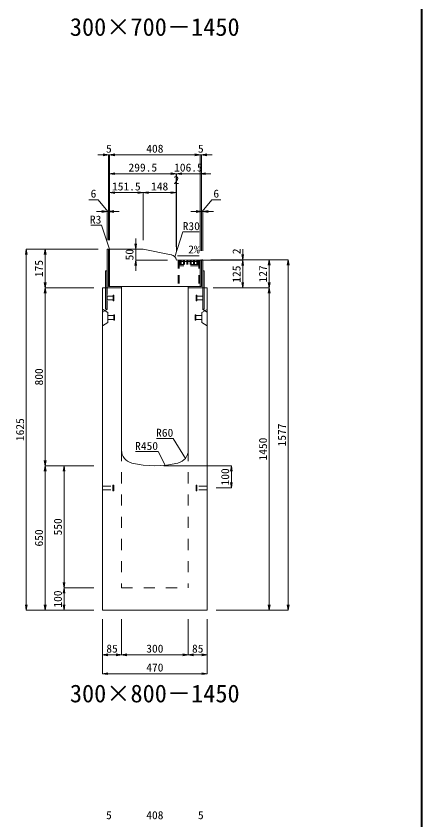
# Model space of a CAD drawing. Units: millimetres at full size. Extents: x -1809 to 57027, y -20349 to 17321.
# Drawn here: x 22776 to 24600, y -10040 to -6422 of the extents above; entities that cross this region are included whole.
import ezdxf
from ezdxf.enums import TextEntityAlignment as Align

# ---------------------------------------------------------------- set-up
doc = ezdxf.new("R2010")
doc.units = ezdxf.units.MM
doc.header["$LTSCALE"] = 50
for name, pattern in [('USER1', [2, 1, -1]), ('USER2', [1.35, 0.75, -0.6]), ('USER3', [1.35, 0.75, -0.6])]:
    doc.linetypes.add(name, pattern=pattern)
for name, color, linetype, lineweight in [('インサート', 3, 'USER2', 9), ('受枠', 3, 'Continuous', 5), ('図枠', 7, 'Continuous', 5), ('寸法線', 7, 'Continuous', 13), ('引出線', 4, 'Continuous', 13), ('本体', 2, 'Continuous', 13), ('補助線', 8, 'Continuous', 13), ('ｸﾞﾚｰﾁﾝｸﾞ', 7, 'USER3', 9)]:
    doc.layers.add(name, color=color, linetype=linetype, lineweight=lineweight)
doc.layers.add('文字', color=7, linetype='Continuous')
doc.styles.add('ＭＳ 明朝', font='')
doc.styles.get('ＭＳ 明朝').set_extended_font_data('MS Mincho')

# ---------------------------------------------------------------- blocks, each defined once
blk = doc.blocks.new('open_arrow')
at = {"color": 0, "linetype": 'Continuous', "lineweight": -2}
blk.add_lwpolyline([(7.5, 1.25), (0, 0), (7.5, -1.25)], dxfattribs=at)

msp = doc.modelspace()

# ---------------------------------------------------------------- linework, layer by layer
at = {"layer": 'インサート'}
for p, q in [((23185, -7682.55), (23212, -7682.55)), ((23185, -7682.55), (23185, -7699.55)), ((23185, -7699.55), (23212, -7699.55)), ((23215, -7678.55), (23212, -7678.55)), ((23212, -7678.55), (23212, -7703.55)), ((23212, -7703.55), (23215, -7703.55)), ((23215, -7703.55), (23215, -7678.55)), ((23585, -7678.55), (23588, -7678.55)), ((23585, -7703.55), (23585, -7678.55)), ((23588, -7703.55), (23585, -7703.55)), ((23588, -7678.55), (23588, -7703.55)), ((23615, -7682.55), (23588, -7682.55)), ((23615, -7699.55), (23588, -7699.55)), ((23615, -7682.55), (23615, -7699.55)), ((23188.2, -7770.55), (23215.2, -7770.55)), ((23188.2, -7770.55), (23188.2, -7787.55)), ((23218.2, -7766.55), (23215.2, -7766.55)), ((23215.2, -7766.55), (23215.2, -7791.55)), ((23218.2, -7791.55), (23218.2, -7766.55)), ((23581.8, -7766.55), (23584.8, -7766.55)), ((23581.8, -7791.55), (23581.8, -7766.55)), ((23584.8, -7766.55), (23584.8, -7791.55)), ((23611.8, -7770.55), (23584.8, -7770.55)), ((23611.8, -7770.55), (23611.8, -7787.55)), ((23188.2, -7787.55), (23215.2, -7787.55)), ((23215.2, -7791.55), (23218.2, -7791.55)), ((23584.8, -7791.55), (23581.8, -7791.55)), ((23611.8, -7787.55), (23584.8, -7787.55)), ((23165, -8537.55), (23211, -8537.55)), ((23165, -8554.55), (23165, -8537.55)), ((23211, -8558.55), (23211, -8533.55)), ((23211, -8533.55), (23215, -8533.55)), ((23215, -8558.55), (23215, -8533.55)), ((23585, -8533.55), (23589, -8533.55)), ((23585, -8533.55), (23585, -8558.55)), ((23589, -8533.55), (23589, -8558.55)), ((23635, -8537.55), (23589, -8537.55)), ((23635, -8537.55), (23635, -8554.55)), ((23165, -8554.55), (23211, -8554.55)), ((23215, -8558.55), (23211, -8558.55)), ((23589, -8558.55), (23585, -8558.55)), ((23635, -8554.55), (23589, -8554.55))]:
    msp.add_line(p, q, dxfattribs=at)
at = {"layer": '受枠'}
for p, q in [((23185, -7471.05), (23185, -7646.05)), ((23185, -7471.05), (23191, -7471.05)), ((23185, -7471.05), (23191, -7471.05)), ((23191, -7471.05), (23191, -7640.05)), ((23609, -7519.06), (23609, -7640.05)), ((23609, -7519.06), (23615, -7519.06)), ((23615, -7646.05), (23615, -7519.06)), ((23178, -7741.05), (23178, -7569.06)), ((23184, -7569.06), (23178, -7569.06)), ((23184, -7741.05), (23184, -7569.06)), ((23616, -7741.05), (23616, -7569.06)), ((23616, -7569.06), (23622, -7569.06)), ((23622, -7741.05), (23622, -7569.06)), ((23250, -7646.05), (23185, -7646.05)), ((23191, -7640.05), (23250, -7640.05)), ((23250, -7646.05), (23250, -7640.05)), ((23550, -7640.05), (23550, -7646.05)), ((23550, -7640.05), (23609, -7640.05)), ((23550, -7646.05), (23550, -7640.05)), ((23615, -7646.05), (23550, -7646.05)), ((23184, -7741.05), (23178, -7741.05)), ((23616, -7741.05), (23622, -7741.05))]:
    msp.add_line(p, q, dxfattribs=at)
at = {"layer": '図枠', "lineweight": 40}
msp.add_line((24600, -18146.05), (24600, -1526.05), dxfattribs=at)
at = {"layer": '寸法線'}
for p, q in [((23244, -7046.93), (23143, -7046.93)), ((23191, -7431.03), (23191, -7046.93)), ((23196, -7431.03), (23196, -7046.93)), ((23604, -7046.93), (23196, -7046.93)), ((23196, -7431.03), (23196, -7046.93)), ((23556, -7046.93), (23657, -7046.93)), ((23604, -7479.23), (23604, -7046.93)), ((23604, -7479.23), (23604, -7046.93)), ((23609, -7479.04), (23609, -7046.93)), ((23495.51, -7131.93), (23196, -7131.93)), ((23196, -7431.03), (23196, -7131.93)), ((23447.51, -7131.93), (23545.44, -7131.93)), ((23449.44, -7131.93), (23652, -7131.93)), ((23495.51, -7461.09), (23495.51, -7131.93)), ((23495.51, -7461.09), (23495.51, -7131.93)), ((23497.44, -7481.08), (23497.44, -7131.93)), ((23497.44, -7481.08), (23497.44, -7131.93)), ((23604, -7479.23), (23604, -7131.93)), ((23196, -7216.93), (23347.5, -7216.93)), ((23196, -7431.03), (23196, -7216.93)), ((23347.5, -7431.03), (23347.5, -7216.93)), ((23347.5, -7216.93), (23495.51, -7216.93)), ((23347.5, -7431.03), (23347.5, -7216.93)), ((23495.51, -7461.09), (23495.51, -7216.93)), ((23144.67, -7249.13), (23103.44, -7249.13)), ((23188, -7301.93), (23144.67, -7249.13)), ((23612, -7301.93), (23655.33, -7249.13)), ((23655.33, -7249.13), (23696.56, -7249.13)), ((23239, -7301.93), (23137, -7301.93)), ((23185, -7431.03), (23185, -7301.93)), ((23191, -7431.03), (23191, -7301.93)), ((23561, -7301.93), (23663, -7301.93)), ((23609, -7479.04), (23609, -7301.93)), ((23615, -7479.04), (23615, -7301.93)), ((23313.83, -7569.11), (23313.83, -7423.05)), ((22822.06, -9096.05), (22822.06, -7471.05)), ((23144.98, -7471.05), (22822.06, -7471.05)), ((22907.06, -7471.05), (22907.06, -7646.05)), ((23144.98, -7471.05), (22907.06, -7471.05)), ((23313.83, -7471.05), (23307.48, -7471.05)), ((23794.94, -7569.1), (23794.94, -7471.25)), ((23457.42, -7521.11), (23313.83, -7521.11)), ((23544.46, -7521.1), (23794.94, -7521.1)), ((23544.46, -7521.1), (23794.94, -7521.1)), ((23651.02, -7519.25), (23794.94, -7519.25)), ((23655.02, -7519.06), (23913.78, -7519.06)), ((23655.02, -7519.06), (23998.78, -7519.06)), ((23794.94, -7646.05), (23794.94, -7521.1)), ((23913.78, -7519.06), (23913.78, -7646.05)), ((23998.78, -7519.06), (23998.78, -9096.05)), ((23124.98, -7646.05), (22907.06, -7646.05)), ((22907.06, -7646.05), (22907.06, -8446.05)), ((23124.98, -7646.05), (22907.06, -7646.05)), ((23662.02, -7646.05), (23794.94, -7646.05)), ((23675.02, -7646.05), (23913.78, -7646.05)), ((23675.02, -7646.05), (23913.78, -7646.05)), ((23913.78, -7646.05), (23913.78, -9096.05)), ((23124.98, -8446.05), (22907.06, -8446.05)), ((22907.06, -9096.05), (22907.06, -8446.05)), ((23124.98, -8446.05), (22907.06, -8446.05)), ((22992.06, -8446.05), (22992.06, -8996.05)), ((23124.98, -8446.05), (22992.06, -8446.05)), ((23440.02, -8446.05), (23743.78, -8446.05)), ((23743.78, -8446.05), (23743.78, -8546.05)), ((23675.02, -8546.05), (23743.78, -8546.05)), ((23124.98, -8996.05), (22992.06, -8996.05)), ((22992.06, -8996.05), (22992.06, -9096.05)), ((23124.98, -8996.05), (22992.06, -8996.05)), ((23124.98, -9096.05), (22822.06, -9096.05)), ((23124.98, -9096.05), (22907.06, -9096.05)), ((23124.98, -9096.05), (22992.06, -9096.05)), ((23675.02, -9096.05), (23913.78, -9096.05)), ((23675.02, -9096.05), (23998.78, -9096.05)), ((23165, -9136.07), (23165, -9297.21)), ((23165, -9136.07), (23165, -9382.21)), ((23250, -9136.07), (23250, -9297.21)), ((23250, -9136.07), (23250, -9297.21)), ((23550, -9136.07), (23550, -9297.21)), ((23550, -9136.07), (23550, -9297.21)), ((23635, -9136.07), (23635, -9297.21)), ((23635, -9136.07), (23635, -9382.21)), ((23165, -9297.21), (23250, -9297.21)), ((23250, -9297.21), (23550, -9297.21)), ((23550, -9297.21), (23635, -9297.21)), ((23165, -9382.21), (23635, -9382.21))]:
    msp.add_line(p, q, dxfattribs=at)
at = {"layer": '引出線'}
for points in [[(23196.88, -7471.93), (23159.65, -7363.53), (23111.92, -7363.53)], [(23489.42, -7505.21), (23525.11, -7392.88), (23599.79, -7392.88)], [(23501.31, -7501.75), (23550.05, -7501.21), (23598.81, -7501.21)], [(23537.07, -8412.74), (23482.66, -8322.84), (23407.98, -8322.84)], [(23446.44, -8443.65), (23414.22, -8382.51), (23313.21, -8382.51)]]:
    msp.add_lwpolyline(points, dxfattribs=at)
at = {"layer": '本体', "lineweight": 20}
for p, q in [((23196, -7474.05), (23196, -7639.05)), ((23347.5, -7471.05), (23198.95, -7471.05)), ((23473.81, -7496.66), (23347.5, -7471.05)), ((23497.44, -7521.1), (23604, -7519.25)), ((23604, -7639.05), (23604, -7519.25)), ((23604, -7639.05), (23196, -7639.05))]:
    msp.add_line(p, q, dxfattribs=at)
at = {"layer": '本体'}
for p, q in [((23165, -7646.05), (23165, -9096.05)), ((23165, -7646.05), (23250, -7646.05)), ((23250, -7646.05), (23250, -8375.53)), ((23550, -7646.05), (23550, -8375.53)), ((23550, -7646.05), (23635, -7646.05)), ((23635, -7646.05), (23635, -9096.05)), ((23165, -9096.05), (23635, -9096.05))]:
    msp.add_line(p, q, dxfattribs=at)
at = {"layer": '本体', "linetype": 'USER2', "lineweight": 9}
for p, q in [((23185, -7743.05), (23185, -7646.05)), ((23615, -7743.05), (23615, -7646.05)), ((23165, -7755.55), (23185, -7743.05)), ((23635, -7755.55), (23615, -7743.05))]:
    msp.add_line(p, q, dxfattribs=at)
at = {"layer": '本体', "lineweight": 9}
for p, q in [((23165, -7742.05), (23188.2, -7756.55)), ((23634.58, -7742.31), (23611.8, -7756.55)), ((23188.2, -7756.55), (23188.2, -7801.55)), ((23611.8, -7756.55), (23611.8, -7801.55)), ((23188.2, -7801.55), (23165, -7816.05)), ((23611.8, -7801.55), (23635, -7816.05))]:
    msp.add_line(p, q, dxfattribs=at)
at = {"layer": '本体', "linetype": 'USER1', "lineweight": 15}
for p, q in [((23250, -8375.53), (23250, -8996.05)), ((23550, -8375.53), (23550, -8996.05)), ((23250, -8996.05), (23550, -8996.05))]:
    msp.add_line(p, q, dxfattribs=at)
at = {"layer": '本体', "lineweight": 20}
for centre, radius, start, end in [((23199, -7474.05), 3, 90, 180), ((23467.85, -7526.06), 30, 9.51572, 78.54145)]:
    msp.add_arc(centre, radius, start, end, dxfattribs=at)
at = {"layer": '本体'}
for centre, radius, start, end in [((23310, -8375.53), 60, 180, 256.65764), ((23490, -8375.53), 60, 283.34236, 0), ((23400, -7996.05), 450, 256.65764, 283.34236)]:
    msp.add_arc(centre, radius, start, end, dxfattribs=at)
at = {"layer": '補助線'}
msp.add_line((23473.82, -7496.71), (23475.55, -7497.06), dxfattribs=at)
at = {"layer": 'ｸﾞﾚｰﾁﾝｸﾞ', "linetype": 'USER2', "lineweight": 5}
for p, q in [((23602.5, -7521.05), (23504.5, -7521.05)), ((23504.5, -7521.05), (23504.5, -7639.05)), ((23509, -7521.05), (23509, -7639.05)), ((23513.5, -7540.05), (23513.5, -7521.05)), ((23518, -7540.05), (23518, -7521.05)), ((23528.6, -7540.05), (23528.6, -7521.05)), ((23533.1, -7540.05), (23533.1, -7521.05)), ((23543.7, -7540.05), (23543.7, -7521.05)), ((23548.2, -7540.05), (23548.2, -7521.05)), ((23558.8, -7540.05), (23558.8, -7521.05)), ((23563.3, -7540.05), (23563.3, -7521.05)), ((23573.9, -7540.05), (23573.9, -7521.05)), ((23578.4, -7540.05), (23578.4, -7521.05)), ((23589, -7540.05), (23589, -7521.05)), ((23593.5, -7540.05), (23593.5, -7521.05)), ((23598, -7521.05), (23598, -7639.05)), ((23602.5, -7521.05), (23602.5, -7639.05)), ((23509, -7557.55), (23504.5, -7557.55)), ((23598, -7540.05), (23509, -7540.05)), ((23598, -7546.05), (23509, -7546.05)), ((23518, -7527.05), (23528.6, -7527.05)), ((23533.1, -7527.05), (23543.7, -7527.05)), ((23548.2, -7527.05), (23558.8, -7527.05)), ((23563.3, -7527.05), (23573.9, -7527.05)), ((23578.4, -7527.05), (23589, -7527.05)), ((23509, -7620.55), (23504.5, -7620.55))]:
    msp.add_line(p, q, dxfattribs=at)

# ---------------------------------------------------------------- block references
at = {"layer": '寸法線', "xscale": 3.2, "yscale": 3.2}
for p, rotation in [((23191, -7046.93), 180), ((23604, -7046.93), 180), ((23604, -7046.93), 180), ((23495.51, -7131.93), 180), ((23495.51, -7131.93), 180), ((23497.44, -7131.93), 180), ((23347.5, -7216.93), 180), ((23495.51, -7216.93), 180), ((23185, -7301.93), 180), ((23609, -7301.93), 180), ((23313.83, -7471.05), 90), ((22822.06, -7471.05), 270), ((22907.06, -7471.05), 270), ((23313.83, -7521.11), 270), ((23794.94, -7519.25), 90), ((23794.94, -7521.1), 270), ((23794.94, -7521.1), 270), ((23913.78, -7519.06), 270), ((23998.78, -7519.06), 270), ((22907.06, -7646.05), 90), ((23794.94, -7646.05), 90), ((23913.78, -7646.05), 90), ((22907.06, -7646.05), 270), ((23913.78, -7646.05), 270), ((22907.06, -8446.05), 90), ((22907.06, -8446.05), 270), ((22992.06, -8446.05), 270), ((23743.78, -8446.05), 270), ((23743.78, -8546.05), 90), ((22992.06, -8996.05), 90), ((22992.06, -8996.05), 270), ((22822.06, -9096.05), 90), ((22907.06, -9096.05), 90), ((22992.06, -9096.05), 90), ((23913.78, -9096.05), 90), ((23998.78, -9096.05), 90), ((23250, -9297.21), 180), ((23550, -9297.21), 180), ((23635, -9297.21), 180), ((23635, -9382.21), 180)]:
    msp.add_blockref('open_arrow', p, dxfattribs=dict(at, rotation=rotation))
for p in [(23196, -7046.93), (23196, -7046.93), (23609, -7046.93), (23196, -7131.93), (23497.44, -7131.93), (23604, -7131.93), (23196, -7216.93), (23347.5, -7216.93), (23191, -7301.93), (23615, -7301.93), (23165, -9297.21), (23250, -9297.21), (23550, -9297.21), (23165, -9382.21)]:
    msp.add_blockref('open_arrow', p, dxfattribs=at)
at = {"layer": '引出線', "xscale": 0.0533, "yscale": 0.0533}
for p, rotation in [((23196.88, -7471.93), 109), ((23489.42, -7505.21), 72.4), ((23501.31, -7501.75), 0.6), ((23537.07, -8412.74), 121.2), ((23446.44, -8443.65), 117.8)]:
    msp.add_blockref('open_arrow', p, dxfattribs=dict(at, rotation=rotation))

# ---------------------------------------------------------------- texts
at = {"layer": '寸法線', "style": 'ＭＳ 明朝', "width": 1.05}
for s, p in [('5', (23193.5, -7018.91)), ('408', (23400, -7018.91)), ('5', (23606.5, -7018.91)), ('299.5', (23345.75, -7103.91)), ('106.5', (23550.72, -7103.91)), ('2', (23496.47, -7159.95)), ('151.5', (23271.75, -7188.91)), ('148', (23421.5, -7188.91)), ('6', (23124.05, -7221.11)), ('6', (23675.95, -7221.11)), ('85', (23207.5, -9269.19)), ('300', (23400, -9269.19)), ('85', (23592.5, -9269.19)), ('470', (23400, -9354.19)), ('5', (23193.5, -10018.91)), ('408', (23400, -10018.91)), ('5', (23606.5, -10018.91))]:
    msp.add_text(s, height=36.03, dxfattribs=at).set_placement(p, align=Align.MIDDLE_CENTER)
for s, p in [('50', (23285.81, -7496.08)), ('2', (23766.92, -7480.99)), ('175', (22879.04, -7558.55)), ('125', (23766.92, -7583.58)), ('127', (23885.76, -7582.56)), ('800', (22879.04, -8046.05)), ('1625', (22794.04, -8283.55)), ('1577', (23970.76, -8307.56)), ('1450', (23885.76, -8371.05)), ('100', (23715.76, -8496.05)), ('550', (22964.04, -8721.05)), ('650', (22879.04, -8771.05)), ('100', (22964.04, -9046.05))]:
    msp.add_text(s, height=36.03, rotation=90, dxfattribs=at).set_placement(p, align=Align.MIDDLE_CENTER)
at = {"layer": '引出線', "style": 'ＭＳ 明朝', "width": 1.05}
for s, p in [('R3', (23159.65, -7320.33)), ('R60', (23482.66, -8279.64)), ('R450', (23414.22, -8339.31))]:
    msp.add_text(s, height=36.03, dxfattribs=at).set_placement(p, align=Align.TOP_RIGHT)
for s, p in [('R30', (23525.11, -7349.68)), ('2%', (23550.05, -7454.3))]:
    msp.add_text(s, height=36.03, dxfattribs=at).set_placement(p, align=Align.TOP_LEFT)
at = {"layer": '文字', "style": 'ＭＳ 明朝'}
for s, p in [('300×700－1450', (23399.52, -6471.03)), ('300×800－1450', (23399.52, -9471.03))]:
    msp.add_text(s, height=80.06, dxfattribs=at).set_placement(p, align=Align.MIDDLE_CENTER)

doc.saveas('drawing.dxf')
